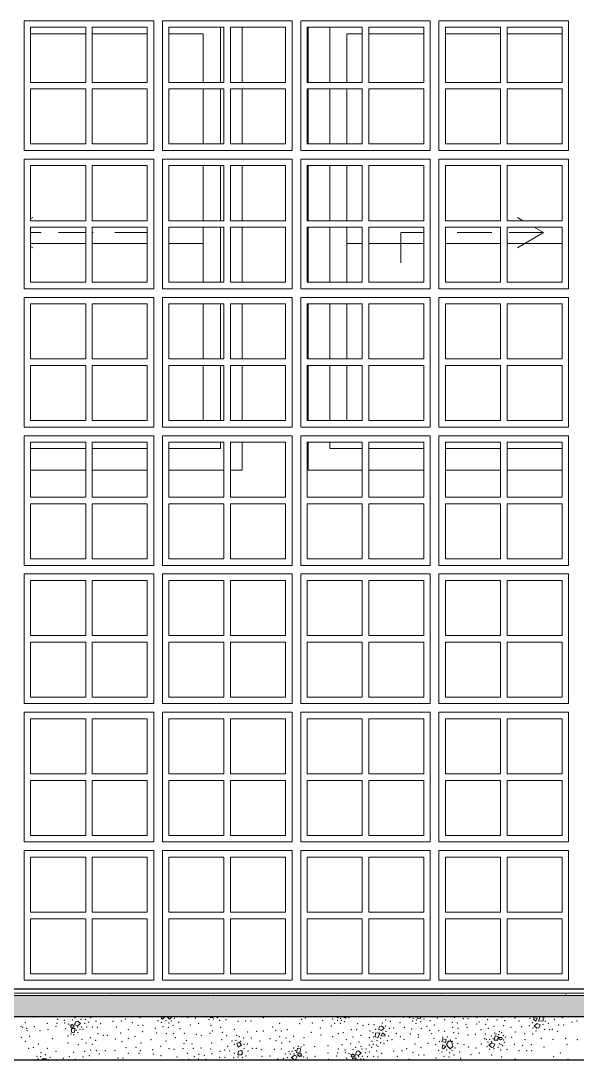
# Model space of a CAD drawing. Header units: metres. Extents: x -67.2 to -32.8, y -0.2 to 5.
# Drawn here: x -59.782 to -58.494, y -0.165 to 2.24 of the extents above; entities that cross this region are included whole.
import ezdxf

# ---------------------------------------------------------------- set-up
doc = ezdxf.new("R2010")
doc.units = ezdxf.units.M
doc.header["$MEASUREMENT"] = 0
for name, color, linetype, lineweight in [('Janelas Archicad_Caneta_No__241', 7, 'Continuous', 13), ('Janelas Archicad_Caneta_No__3', 7, 'Continuous', 25), ('Janelas Archicad_Caneta_No__43', 44, 'Continuous', 0), ('LAJES.EST_Caneta_No__241', 7, 'Continuous', 13), ('LAJES.EST_Caneta_No__3', 7, 'Continuous', 25)]:
    doc.layers.add(name, color=color, linetype=linetype, lineweight=lineweight)
for name, color, linetype, lineweight, true_color in [('Janelas Archicad_Caneta_No__9', 7, 'Continuous', 5, 0x020202), ('Janelas Archicad_Caneta_No__97', 7, 'Continuous', 5, 0x6b6b6b), ('LAJES.EST_Caneta_No__95', 7, 'Continuous', 0, 0xaeaeae), ('LAJES.EST_Caneta_No__97', 7, 'Continuous', 5, 0x6b6b6b)]:
    doc.layers.add(name, color=color, linetype=linetype, lineweight=lineweight, true_color=true_color)
doc.layers.add('LAJES.EST', color=7, linetype='Continuous')

# ---------------------------------------------------------------- blocks, each defined once
blk = doc.blocks.new('*X1')
at = {"layer": 'LAJES.EST_Caneta_No__241', "color": 7, "linetype": 'Continuous', "lineweight": 13}
for p, q in [((-59.4561, -0.0687), (-59.4554, -0.065)), ((-59.4536, -0.0697), (-59.4561, -0.0687)), ((-59.4485, -0.065), (-59.4536, -0.0697)), ((-59.4377, -0.0701), (-59.4427, -0.065)), ((-59.4324, -0.065), (-59.4377, -0.0701)), ((-59.3416, -0.0669), (-59.3441, -0.065)), ((-59.3376, -0.0659), (-59.3416, -0.0669)), ((-59.3371, -0.065), (-59.3376, -0.0659)), ((-59.0504, -0.065), (-59.0479, -0.0673)), ((-59.0461, -0.065), (-59.0479, -0.0673)), ((-59.0306, -0.0676), (-59.0365, -0.065)), ((-59.0297, -0.0666), (-59.0306, -0.0676)), ((-59.0303, -0.065), (-59.0297, -0.0666)), ((-58.8642, -0.0679), (-58.8641, -0.065)), ((-58.8642, -0.0679), (-58.8577, -0.0693)), ((-58.8567, -0.065), (-58.8577, -0.0693)), ((-58.7468, -0.065), (-58.7469, -0.065)), ((-58.7468, -0.065), (-58.7468, -0.065)), ((-58.5953, -0.0699), (-58.5947, -0.0673)), ((-58.5896, -0.0747), (-58.5953, -0.0699)), ((-58.5947, -0.0673), (-58.5867, -0.0677)), ((-58.5867, -0.0677), (-58.5896, -0.0747)), ((-58.5835, -0.0746), (-58.5796, -0.065)), ((-58.5727, -0.0654), (-58.5743, -0.065)), ((-58.5727, -0.0654), (-58.573, -0.0737)), ((-59.6667, -0.0883), (-59.6638, -0.0813)), ((-59.6587, -0.0887), (-59.6667, -0.0883)), ((-59.6645, -0.1002), (-59.6642, -0.0919)), ((-59.6642, -0.0919), (-59.6555, -0.0913)), ((-59.6638, -0.0813), (-59.658, -0.086)), ((-59.658, -0.086), (-59.6587, -0.0887)), ((-59.6555, -0.0913), (-59.658, -0.1016)), ((-59.6571, -0.0822), (-59.654, -0.0758)), ((-59.6504, -0.0854), (-59.6571, -0.0822)), ((-59.654, -0.0758), (-59.6499, -0.0748)), ((-59.6504, -0.0854), (-59.6436, -0.0798)), ((-59.6499, -0.0748), (-59.6436, -0.0798)), ((-58.954, -0.0931), (-58.9509, -0.0867)), ((-58.9473, -0.0963), (-58.954, -0.0931)), ((-58.9509, -0.0867), (-58.9468, -0.0857)), ((-58.9473, -0.0963), (-58.9405, -0.0907)), ((-58.9468, -0.0857), (-58.9405, -0.0907)), ((-58.5868, -0.0801), (-58.5936, -0.0857)), ((-58.5873, -0.0907), (-58.5936, -0.0857)), ((-58.5832, -0.0897), (-58.5873, -0.0907)), ((-58.5868, -0.0801), (-58.5801, -0.0833)), ((-58.573, -0.0737), (-58.5835, -0.0746)), ((-58.5801, -0.0833), (-58.5832, -0.0897)), ((-59.6645, -0.1002), (-59.658, -0.1016)), ((-58.9614, -0.1111), (-58.9611, -0.1028)), ((-58.9614, -0.1111), (-58.9549, -0.1125)), ((-58.9611, -0.1028), (-58.9506, -0.1018)), ((-58.9506, -0.1018), (-58.9549, -0.1125)), ((-58.9474, -0.1088), (-58.9445, -0.1017)), ((-58.9394, -0.1091), (-58.9474, -0.1088)), ((-58.9445, -0.1017), (-58.9387, -0.1065)), ((-58.9387, -0.1065), (-58.9394, -0.1091)), ((-58.8053, -0.1152), (-58.8076, -0.1215)), ((-58.8053, -0.1152), (-58.7971, -0.1167)), ((-58.7971, -0.1167), (-58.7992, -0.1244)), ((-58.6863, -0.119), (-58.6838, -0.1087)), ((-58.6776, -0.1185), (-58.6863, -0.119)), ((-58.6773, -0.1102), (-58.6838, -0.1087)), ((-58.6773, -0.1102), (-58.6776, -0.1185)), ((-58.6754, -0.1148), (-58.6747, -0.1122)), ((-58.6713, -0.1182), (-58.6754, -0.1148)), ((-58.6747, -0.1122), (-58.6684, -0.1125)), ((-58.6713, -0.1182), (-58.6686, -0.1171)), ((-58.6674, -0.1141), (-58.6686, -0.1171)), ((-58.6674, -0.1141), (-58.6684, -0.1125)), ((-59.2753, -0.1234), (-59.2814, -0.1262)), ((-59.2787, -0.1351), (-59.2814, -0.1262)), ((-59.2777, -0.1437), (-59.2797, -0.1522)), ((-59.2706, -0.1302), (-59.2787, -0.1351)), ((-59.2777, -0.1437), (-59.2704, -0.1422)), ((-59.2753, -0.1234), (-59.2706, -0.1302)), ((-59.2704, -0.1422), (-59.269, -0.1491)), ((-59.1436, -0.1473), (-59.141, -0.137)), ((-59.1345, -0.1384), (-59.141, -0.137)), ((-59.1345, -0.1384), (-59.1349, -0.1467)), ((-59.0042, -0.1444), (-59.0001, -0.1434)), ((-59.0001, -0.1434), (-58.9938, -0.1484)), ((-58.7992, -0.1244), (-58.8076, -0.1215)), ((-58.8063, -0.1373), (-58.8049, -0.1295)), ((-58.8038, -0.1383), (-58.8063, -0.1373)), ((-58.8049, -0.1295), (-58.7983, -0.1332)), ((-58.7983, -0.1332), (-58.8038, -0.1383)), ((-58.7916, -0.1209), (-58.7962, -0.1289)), ((-58.794, -0.1324), (-58.7962, -0.1289)), ((-58.7879, -0.1387), (-58.794, -0.1324)), ((-58.7856, -0.1206), (-58.7916, -0.1209)), ((-58.7821, -0.1331), (-58.7879, -0.1387)), ((-58.7826, -0.1289), (-58.7856, -0.1206)), ((-58.7826, -0.1289), (-58.7821, -0.1331)), ((-58.6913, -0.1249), (-58.6982, -0.1305)), ((-58.6918, -0.1355), (-58.6982, -0.1305)), ((-58.6877, -0.1345), (-58.6918, -0.1355)), ((-58.6913, -0.1249), (-58.6847, -0.1281)), ((-58.6847, -0.1281), (-58.6877, -0.1345)), ((-59.7324, -0.165), (-59.7325, -0.1616)), ((-59.723, -0.1621), (-59.7325, -0.1616)), ((-59.723, -0.1621), (-59.7226, -0.165)), ((-59.2717, -0.1524), (-59.2797, -0.1522)), ((-59.269, -0.1491), (-59.2717, -0.1524)), ((-59.1486, -0.1532), (-59.1554, -0.1588)), ((-59.1491, -0.1638), (-59.1554, -0.1588)), ((-59.145, -0.1628), (-59.1491, -0.1638)), ((-59.1486, -0.1532), (-59.1419, -0.1564)), ((-59.1419, -0.1564), (-59.145, -0.1628)), ((-59.1349, -0.1467), (-59.1436, -0.1473)), ((-59.141, -0.1526), (-59.1403, -0.15)), ((-59.1352, -0.1573), (-59.141, -0.1526)), ((-59.1403, -0.15), (-59.1324, -0.1503)), ((-59.1324, -0.1503), (-59.1352, -0.1573)), ((-59.0168, -0.1569), (-59.014, -0.1499)), ((-59.0089, -0.1572), (-59.0168, -0.1569)), ((-59.0145, -0.165), (-59.0144, -0.1605)), ((-59.0144, -0.1605), (-59.0057, -0.1599)), ((-59.014, -0.1499), (-59.0082, -0.1546)), ((-59.0082, -0.1546), (-59.0089, -0.1572)), ((-59.0073, -0.1508), (-59.0042, -0.1444)), ((-59.0006, -0.154), (-59.0073, -0.1508)), ((-59.0057, -0.1599), (-59.0069, -0.165)), ((-59.0006, -0.154), (-58.9938, -0.1484))]:
    blk.add_line(p, q, dxfattribs=at)
for p in [(-59.7518, -0.0652), (-59.6967, -0.0706), (-59.6628, -0.072), (-59.6563, -0.0667), (-59.642, -0.0704), (-59.6324, -0.0702), (-59.6198, -0.0666), (-59.5389, -0.0695), (-59.5055, -0.0669), (-59.4266, -0.0681), (-59.3959, -0.0657), (-59.3778, -0.0683), (-59.353, -0.0651), (-59.3465, -0.071), (-59.3362, -0.0696), (-59.3272, -0.0665), (-59.3066, -0.0715), (-59.2205, -0.0662), (-59.1314, -0.0708), (-59.1232, -0.0677), (-59.0597, -0.0695), (-59.0418, -0.0678), (-59.0226, -0.0665), (-58.896, -0.0657), (-58.8818, -0.0666), (-58.8739, -0.0683), (-58.8653, -0.072), (-58.8488, -0.0693), (-58.8179, -0.0672), (-58.8008, -0.0709), (-58.7778, -0.066), (-58.7572, -0.0689), (-58.7469, -0.0685), (-58.7263, -0.0659), (-58.7011, -0.0714), (-58.668, -0.066), (-58.6382, -0.0671), (-58.6035, -0.0678), (-58.5692, -0.065), (-58.5467, -0.0703), (-58.5287, -0.0668), (-59.7813, -0.0868), (-59.7772, -0.0887), (-59.7714, -0.0778), (-59.7684, -0.0914), (-59.7505, -0.0872), (-59.7204, -0.0799), (-59.719, -0.0946), (-59.7003, -0.0864), (-59.6982, -0.0795), (-59.6813, -0.0731), (-59.6804, -0.0786), (-59.6775, -0.0922), (-59.6717, -0.0813), (-59.6676, -0.0832), (-59.6528, -0.0955), (-59.6498, -0.0884), (-59.645, -0.0939), (-59.6411, -0.0878), (-59.6378, -0.0936), (-59.6339, -0.0793), (-59.6294, -0.0881), (-59.6246, -0.0774), (-59.6151, -0.0878), (-59.6077, -0.0752), (-59.6045, -0.0889), (-59.5966, -0.0801), (-59.5684, -0.0748), (-59.5598, -0.0878), (-59.549, -0.0741), (-59.5329, -0.0943), (-59.5235, -0.0779), (-59.5108, -0.0846), (-59.4987, -0.0845), (-59.4706, -0.0912), (-59.4645, -0.0733), (-59.4568, -0.0776), (-59.4525, -0.0875), (-59.4456, -0.0732), (-59.4404, -0.0893), (-59.4389, -0.0789), (-59.4336, -0.0739), (-59.4293, -0.0841), (-59.416, -0.0777), (-59.4134, -0.0921), (-59.3896, -0.0834), (-59.3702, -0.0795), (-59.3417, -0.0842), (-59.3212, -0.0731), (-59.319, -0.0892), (-59.2876, -0.0938), (-59.2789, -0.0747), (-59.2611, -0.0743), (-59.2492, -0.0743), (-59.1987, -0.0883), (-59.1922, -0.0958), (-59.1828, -0.0794), (-59.165, -0.0945), (-59.1363, -0.0805), (-59.1074, -0.0786), (-59.0888, -0.0908), (-59.0834, -0.0734), (-59.0633, -0.0862), (-59.055, -0.0798), (-59.0484, -0.0728), (-59.0421, -0.0793), (-59.0399, -0.0726), (-59.0324, -0.0755), (-59.0164, -0.0942), (-59.0046, -0.0942), (-59.0018, -0.0802), (-58.9896, -0.0842), (-58.9765, -0.0822), (-58.9644, -0.0829), (-58.9606, -0.0935), (-58.9449, -0.0792), (-58.9374, -0.0861), (-58.9371, -0.0722), (-58.929, -0.0912), (-58.9262, -0.0747), (-58.919, -0.0907), (-58.9041, -0.0782), (-58.8944, -0.0893), (-58.8772, -0.0926), (-58.8745, -0.074), (-58.8673, -0.0793), (-58.8565, -0.0761), (-58.855, -0.0917), (-58.8419, -0.0865), (-58.8358, -0.0962), (-58.8349, -0.0737), (-58.8247, -0.0833), (-58.7832, -0.0773), (-58.7822, -0.0893), (-58.7718, -0.0789), (-58.7699, -0.091), (-58.7513, -0.0819), (-58.7492, -0.0892), (-58.7269, -0.0815), (-58.7212, -0.0767), (-58.7168, -0.0947), (-58.7057, -0.0818), (-58.6996, -0.0915), (-58.6865, -0.0863), (-58.6798, -0.0722), (-58.6643, -0.0854), (-58.6616, -0.0737), (-58.647, -0.0888), (-58.6285, -0.0744), (-58.6225, -0.0874), (-58.6051, -0.0852), (-58.5977, -0.0784), (-58.5967, -0.0903), (-58.5735, -0.083), (-58.5697, -0.0935), (-58.5675, -0.0752), (-58.5605, -0.0794), (-58.5576, -0.0943), (-58.5518, -0.0938), (-58.5369, -0.0838), (-58.5251, -0.0839), (-58.506, -0.0767), (-58.4949, -0.0743), (-59.7806, -0.1121), (-59.7675, -0.0969), (-59.7609, -0.1095), (-59.7374, -0.0968), (-59.7078, -0.1154), (-59.6727, -0.1087), (-59.6655, -0.1043), (-59.6595, -0.1059), (-59.6491, -0.1016), (-59.6399, -0.1167), (-59.6208, -0.1131), (-59.6083, -0.1187), (-59.6029, -0.1038), (-59.5909, -0.1071), (-59.5818, -0.1074), (-59.5632, -0.1159), (-59.5506, -0.1018), (-59.5331, -0.1146), (-59.5174, -0.1099), (-59.4995, -0.099), (-59.4805, -0.1176), (-59.4674, -0.102), (-59.445, -0.1037), (-59.4276, -0.1037), (-59.4239, -0.113), (-59.403, -0.1029), (-59.3988, -0.119), (-59.3757, -0.1052), (-59.3636, -0.1071), (-59.3438, -0.1028), (-59.3381, -0.0972), (-59.3171, -0.1176), (-59.315, -0.1004), (-59.3052, -0.1081), (-59.2931, -0.1202), (-59.2837, -0.119), (-59.282, -0.1073), (-59.2758, -0.1105), (-59.2657, -0.1136), (-59.2563, -0.1001), (-59.248, -0.1133), (-59.2362, -0.0982), (-59.2201, -0.0971), (-59.2047, -0.1149), (-59.1908, -0.1199), (-59.1827, -0.1102), (-59.1788, -0.0972), (-59.1681, -0.1133), (-59.1503, -0.1096), (-59.1267, -0.1131), (-59.1091, -0.1002), (-59.0872, -0.1067), (-59.0599, -0.1103), (-59.0466, -0.1037), (-59.0354, -0.1013), (-59.0281, -0.1176), (-59.0128, -0.1112), (-58.9947, -0.1077), (-58.9751, -0.1131), (-58.9736, -0.0971), (-58.9666, -0.1013), (-58.9649, -0.1114), (-58.9574, -0.1196), (-58.9489, -0.1141), (-58.9364, -0.0981), (-58.9335, -0.1199), (-58.9305, -0.1086), (-58.9226, -0.1175), (-58.9129, -0.1037), (-58.9032, -0.1109), (-58.8947, -0.1166), (-58.8799, -0.1043), (-58.8617, -0.1111), (-58.8616, -0.1059), (-58.8309, -0.1036), (-58.8258, -0.1143), (-58.8146, -0.0965), (-58.8052, -0.1118), (-58.8008, -0.0984), (-58.7949, -0.1114), (-58.788, -0.1185), (-58.7802, -0.1013), (-58.7742, -0.1143), (-58.7689, -0.103), (-58.7464, -0.1066), (-58.73, -0.1049), (-58.7083, -0.1153), (-58.7066, -0.1044), (-58.704, -0.1168), (-58.6967, -0.1165), (-58.6927, -0.1087), (-58.689, -0.1148), (-58.685, -0.1019), (-58.6822, -0.1045), (-58.6762, -0.106), (-58.6741, -0.0987), (-58.669, -0.1016), (-58.6654, -0.1074), (-58.6643, -0.1181), (-58.6596, -0.1114), (-58.6455, -0.1123), (-58.6373, -0.0998), (-58.6153, -0.1033), (-58.6151, -0.1176), (-58.597, -0.1042), (-58.5892, -0.0973), (-58.5772, -0.1141), (-58.5504, -0.1165), (-58.5396, -0.0978), (-58.5206, -0.1142), (-58.494, -0.1175), (-59.771, -0.121), (-59.7636, -0.1373), (-59.7524, -0.1349), (-59.7411, -0.1276), (-59.7202, -0.1377), (-59.6724, -0.1255), (-59.6487, -0.1291), (-59.6341, -0.1441), (-59.6309, -0.1253), (-59.6203, -0.1414), (-59.6163, -0.1284), (-59.6068, -0.1428), (-59.5863, -0.1431), (-59.564, -0.1431), (-59.5475, -0.1221), (-59.5384, -0.1358), (-59.5152, -0.135), (-59.5053, -0.1427), (-59.5032, -0.1255), (-59.4766, -0.1403), (-59.4578, -0.1326), (-59.4458, -0.1209), (-59.4391, -0.1384), (-59.4269, -0.1402), (-59.4067, -0.138), (-59.4039, -0.1264), (-59.3857, -0.1278), (-59.3821, -0.1372), (-59.3647, -0.1371), (-59.3423, -0.1389), (-59.3399, -0.1255), (-59.3208, -0.1441), (-59.3102, -0.1417), (-59.3029, -0.1332), (-59.2985, -0.144), (-59.2872, -0.1285), (-59.2728, -0.121), (-59.2654, -0.1379), (-59.2653, -0.1281), (-59.2572, -0.1272), (-59.2559, -0.144), (-59.2459, -0.1373), (-59.2368, -0.1376), (-59.228, -0.1204), (-59.2248, -0.1409), (-59.1948, -0.1398), (-59.1787, -0.139), (-59.1783, -0.1255), (-59.1592, -0.1219), (-59.15, -0.137), (-59.1462, -0.1431), (-59.1395, -0.1327), (-59.1335, -0.1343), (-59.1263, -0.1299), (-59.102, -0.1338), (-59.0708, -0.1315), (-59.0469, -0.1392), (-59.0381, -0.1291), (-59.0315, -0.1417), (-59.0184, -0.1265), (-59.0129, -0.1405), (-59.0065, -0.1353), (-58.9988, -0.1229), (-58.9944, -0.1327), (-58.9922, -0.139), (-58.9825, -0.1387), (-58.975, -0.1296), (-58.97, -0.1352), (-58.9688, -0.1216), (-58.9658, -0.1279), (-58.9585, -0.1295), (-58.9579, -0.1438), (-58.9547, -0.133), (-58.9491, -0.1243), (-58.9415, -0.1265), (-58.9186, -0.1434), (-58.8992, -0.1427), (-58.8891, -0.1381), (-58.8693, -0.1276), (-58.8557, -0.1355), (-58.8397, -0.1262), (-58.8214, -0.1292), (-58.8146, -0.1419), (-58.8132, -0.1221), (-58.7958, -0.1417), (-58.7838, -0.1424), (-58.783, -0.121), (-58.7768, -0.1367), (-58.7704, -0.1264), (-58.7561, -0.1291), (-58.746, -0.1343), (-58.7279, -0.1369), (-58.7163, -0.1275), (-58.7032, -0.1337), (-58.7007, -0.1226), (-58.6967, -0.1396), (-58.6919, -0.1219), (-58.6864, -0.1382), (-58.6773, -0.1351), (-58.6742, -0.1271), (-58.6714, -0.1417), (-58.6701, -0.1291), (-58.6667, -0.1316), (-58.6625, -0.1239), (-58.6568, -0.1401), (-58.6392, -0.1285), (-58.629, -0.1433), (-58.6199, -0.1302), (-58.6113, -0.1429), (-58.6, -0.1288), (-58.5994, -0.1429), (-58.5706, -0.1348), (-58.5176, -0.1281), (-59.7496, -0.1649), (-59.7445, -0.1559), (-59.742, -0.1624), (-59.7355, -0.1569), (-59.7348, -0.1474), (-59.7247, -0.1524), (-59.7179, -0.1636), (-59.7145, -0.1581), (-59.6999, -0.1445), (-59.6836, -0.1607), (-59.6691, -0.1569), (-59.6593, -0.1466), (-59.6553, -0.1629), (-59.6374, -0.1576), (-59.6232, -0.1546), (-59.6003, -0.1503), (-59.5569, -0.1598), (-59.5449, -0.1597), (-59.5327, -0.1494), (-59.5083, -0.1494), (-59.4753, -0.1505), (-59.4574, -0.1544), (-59.42, -0.1574), (-59.4082, -0.1635), (-59.3963, -0.1487), (-59.3936, -0.1632), (-59.3804, -0.1567), (-59.3707, -0.162), (-59.3693, -0.1515), (-59.3571, -0.1534), (-59.3529, -0.1633), (-59.339, -0.1496), (-59.3216, -0.1587), (-59.3095, -0.1586), (-59.2892, -0.1588), (-59.2874, -0.1488), (-59.2794, -0.1578), (-59.2692, -0.1588), (-59.2605, -0.1553), (-59.2311, -0.1645), (-59.2232, -0.1558), (-59.2052, -0.1554), (-59.1875, -0.1622), (-59.1744, -0.1613), (-59.1696, -0.1505), (-59.1651, -0.1593), (-59.1613, -0.145), (-59.158, -0.1508), (-59.154, -0.1447), (-59.1492, -0.1502), (-59.1315, -0.1554), (-59.1274, -0.1573), (-59.1216, -0.1464), (-59.1186, -0.16), (-59.1007, -0.1558), (-59.0706, -0.1485), (-59.0692, -0.1632), (-59.0504, -0.155), (-59.0484, -0.1481), (-59.0306, -0.1472), (-59.0276, -0.1608), (-59.0219, -0.1499), (-59.0178, -0.1518), (-59.003, -0.1641), (-59, -0.157), (-58.9952, -0.1625), (-58.9912, -0.1564), (-58.988, -0.1622), (-58.9841, -0.1479), (-58.9796, -0.1567), (-58.9748, -0.1459), (-58.9653, -0.1564), (-58.9547, -0.1575), (-58.9468, -0.1487), (-58.91, -0.1564), (-58.8831, -0.1629), (-58.8737, -0.1465), (-58.861, -0.1532), (-58.8489, -0.1531), (-58.8208, -0.1598), (-58.807, -0.1462), (-58.8027, -0.156), (-58.7905, -0.1579), (-58.7891, -0.1475), (-58.7795, -0.1527), (-58.7662, -0.1463), (-58.7636, -0.1607), (-58.7398, -0.152), (-58.7204, -0.1481), (-58.6918, -0.1528), (-58.6692, -0.1578), (-58.6378, -0.1624), (-58.5489, -0.1569), (-58.5424, -0.1644), (-58.533, -0.148), (-58.5152, -0.1631)]:
    blk.add_point(p, dxfattribs=at)

msp = doc.modelspace()

# ---------------------------------------------------------------- hatches: boundary and pattern name
at = {"layer": 'LAJES.EST_Caneta_No__95', "linetype": 'Continuous', "lineweight": 0, "true_color": 0xaeaeae}
msp.add_hatch(color=253, dxfattribs=at).paths.add_polyline_path([(-67.1581, -0.065), (-56.1851, -0.065), (-56.1851, -0.015), (-67.1581, -0.015)])

# ---------------------------------------------------------------- linework, layer by layer
at = {"layer": 'Janelas Archicad_Caneta_No__241', "color": 7, "linetype": 'Continuous', "lineweight": 13}
for p, q in [((-59.2693, 2.225), (-59.2693, 2.0975)), ((-59.1169, 2.0975), (-59.1169, 2.225)), ((-59.2693, 2.0825), (-59.2693, 1.955)), ((-59.1169, 1.955), (-59.1169, 2.0825)), ((-59.2693, 1.905), (-59.2693, 1.7775)), ((-59.1169, 1.7775), (-59.1169, 1.905)), ((-59.2693, 1.7625), (-59.2693, 1.635)), ((-59.1169, 1.635), (-59.1169, 1.7625)), ((-59.2693, 1.585), (-59.2693, 1.4575)), ((-59.1169, 1.4575), (-59.1169, 1.585)), ((-59.2693, 1.4425), (-59.2693, 1.315)), ((-59.1169, 1.315), (-59.1169, 1.4425)), ((-59.2693, 1.265), (-59.2693, 1.2)), ((-59.1169, 1.2), (-59.1169, 1.265)), ((-59.6315, 1.2), (-59.759, 1.2)), ((-59.489, 1.2), (-59.6165, 1.2)), ((-59.3115, 1.2), (-59.439, 1.2)), ((-59.2693, 1.2), (-59.2965, 1.2)), ((-58.9915, 1.2), (-59.1169, 1.2)), ((-58.849, 1.2), (-58.9765, 1.2)), ((-58.6715, 1.2), (-58.799, 1.2)), ((-58.529, 1.2), (-58.6565, 1.2))]:
    msp.add_line(p, q, dxfattribs=at)
at = {"layer": 'Janelas Archicad_Caneta_No__3', "color": 7, "linetype": 'Continuous', "lineweight": 25}
msp.add_line((-66.514, 0), (-56.574, 0), dxfattribs=at)
at = {"layer": 'Janelas Archicad_Caneta_No__43', "color": 44, "linetype": 'Continuous', "lineweight": 0}
for p, q in [((-59.474, 2.24), (-59.774, 2.24)), ((-59.774, 2.24), (-59.774, 1.94)), ((-59.474, 1.94), (-59.474, 2.24)), ((-59.154, 2.24), (-59.454, 2.24)), ((-59.454, 2.24), (-59.454, 1.94)), ((-59.154, 1.94), (-59.154, 2.24)), ((-58.834, 2.24), (-59.134, 2.24)), ((-59.134, 2.24), (-59.134, 1.94)), ((-58.834, 1.94), (-58.834, 2.24)), ((-58.514, 2.24), (-58.814, 2.24)), ((-58.814, 2.24), (-58.814, 1.94)), ((-58.514, 1.94), (-58.514, 2.24)), ((-59.759, 2.0975), (-59.759, 2.225)), ((-59.759, 2.225), (-59.6315, 2.225)), ((-59.6315, 2.225), (-59.6315, 2.0975)), ((-59.6165, 2.0975), (-59.6165, 2.225)), ((-59.6165, 2.225), (-59.489, 2.225)), ((-59.489, 2.225), (-59.489, 2.0975)), ((-59.439, 2.0975), (-59.439, 2.225)), ((-59.439, 2.225), (-59.3115, 2.225)), ((-59.3115, 2.225), (-59.3115, 2.0975)), ((-59.2965, 2.0975), (-59.2965, 2.225)), ((-59.2965, 2.225), (-59.169, 2.225)), ((-59.169, 2.225), (-59.169, 2.0975)), ((-59.119, 2.0975), (-59.119, 2.225)), ((-59.119, 2.225), (-58.9915, 2.225)), ((-58.9915, 2.225), (-58.9915, 2.0975)), ((-58.9765, 2.0975), (-58.9765, 2.225)), ((-58.9765, 2.225), (-58.849, 2.225)), ((-58.849, 2.225), (-58.849, 2.0975)), ((-58.799, 2.0975), (-58.799, 2.225)), ((-58.799, 2.225), (-58.6715, 2.225)), ((-58.6715, 2.225), (-58.6715, 2.0975)), ((-58.6565, 2.0975), (-58.6565, 2.225)), ((-58.6565, 2.225), (-58.529, 2.225)), ((-58.529, 2.225), (-58.529, 2.0975)), ((-59.6315, 2.0975), (-59.759, 2.0975)), ((-59.489, 2.0975), (-59.6165, 2.0975)), ((-59.3115, 2.0975), (-59.439, 2.0975)), ((-59.169, 2.0975), (-59.2965, 2.0975)), ((-58.9915, 2.0975), (-59.119, 2.0975)), ((-58.849, 2.0975), (-58.9765, 2.0975)), ((-58.6715, 2.0975), (-58.799, 2.0975)), ((-58.529, 2.0975), (-58.6565, 2.0975)), ((-59.759, 1.955), (-59.759, 2.0825)), ((-59.759, 2.0825), (-59.6315, 2.0825)), ((-59.6315, 2.0825), (-59.6315, 1.955)), ((-59.6165, 1.955), (-59.6165, 2.0825)), ((-59.6165, 2.0825), (-59.489, 2.0825)), ((-59.489, 2.0825), (-59.489, 1.955)), ((-59.439, 1.955), (-59.439, 2.0825)), ((-59.439, 2.0825), (-59.3115, 2.0825)), ((-59.3115, 2.0825), (-59.3115, 1.955)), ((-59.2965, 1.955), (-59.2965, 2.0825)), ((-59.2965, 2.0825), (-59.169, 2.0825)), ((-59.169, 2.0825), (-59.169, 1.955)), ((-59.119, 1.955), (-59.119, 2.0825)), ((-59.119, 2.0825), (-58.9915, 2.0825)), ((-58.9915, 2.0825), (-58.9915, 1.955)), ((-58.9765, 1.955), (-58.9765, 2.0825)), ((-58.9765, 2.0825), (-58.849, 2.0825)), ((-58.849, 2.0825), (-58.849, 1.955)), ((-58.799, 1.955), (-58.799, 2.0825)), ((-58.799, 2.0825), (-58.6715, 2.0825)), ((-58.6715, 2.0825), (-58.6715, 1.955)), ((-58.6565, 1.955), (-58.6565, 2.0825)), ((-58.6565, 2.0825), (-58.529, 2.0825)), ((-58.529, 2.0825), (-58.529, 1.955)), ((-59.6315, 1.955), (-59.759, 1.955)), ((-59.489, 1.955), (-59.6165, 1.955)), ((-59.3115, 1.955), (-59.439, 1.955)), ((-59.169, 1.955), (-59.2965, 1.955)), ((-58.9915, 1.955), (-59.119, 1.955)), ((-58.849, 1.955), (-58.9765, 1.955)), ((-58.6715, 1.955), (-58.799, 1.955)), ((-58.529, 1.955), (-58.6565, 1.955)), ((-59.774, 1.94), (-59.474, 1.94)), ((-59.454, 1.94), (-59.154, 1.94)), ((-59.134, 1.94), (-58.834, 1.94)), ((-58.814, 1.94), (-58.514, 1.94)), ((-59.474, 1.92), (-59.774, 1.92)), ((-59.774, 1.92), (-59.774, 1.62)), ((-59.759, 1.7775), (-59.759, 1.905)), ((-59.759, 1.905), (-59.6315, 1.905)), ((-59.6315, 1.905), (-59.6315, 1.7775)), ((-59.6165, 1.7775), (-59.6165, 1.905)), ((-59.6165, 1.905), (-59.489, 1.905)), ((-59.489, 1.905), (-59.489, 1.7775)), ((-59.474, 1.62), (-59.474, 1.92)), ((-59.154, 1.92), (-59.454, 1.92)), ((-59.454, 1.92), (-59.454, 1.62)), ((-59.439, 1.7775), (-59.439, 1.905)), ((-59.439, 1.905), (-59.3115, 1.905)), ((-59.3115, 1.905), (-59.3115, 1.7775)), ((-59.2965, 1.7775), (-59.2965, 1.905)), ((-59.2965, 1.905), (-59.169, 1.905)), ((-59.169, 1.905), (-59.169, 1.7775)), ((-59.154, 1.62), (-59.154, 1.92)), ((-58.834, 1.92), (-59.134, 1.92)), ((-59.134, 1.92), (-59.134, 1.62)), ((-59.119, 1.7775), (-59.119, 1.905)), ((-59.119, 1.905), (-58.9915, 1.905)), ((-58.9915, 1.905), (-58.9915, 1.7775)), ((-58.9765, 1.7775), (-58.9765, 1.905)), ((-58.9765, 1.905), (-58.849, 1.905)), ((-58.849, 1.905), (-58.849, 1.7775)), ((-58.834, 1.62), (-58.834, 1.92)), ((-58.514, 1.92), (-58.814, 1.92)), ((-58.814, 1.92), (-58.814, 1.62)), ((-58.799, 1.7775), (-58.799, 1.905)), ((-58.799, 1.905), (-58.6715, 1.905)), ((-58.6715, 1.905), (-58.6715, 1.7775)), ((-58.6565, 1.7775), (-58.6565, 1.905)), ((-58.6565, 1.905), (-58.529, 1.905)), ((-58.529, 1.905), (-58.529, 1.7775)), ((-58.514, 1.62), (-58.514, 1.92)), ((-59.6315, 1.7775), (-59.759, 1.7775)), ((-59.759, 1.635), (-59.759, 1.7625)), ((-59.759, 1.7625), (-59.6315, 1.7625)), ((-59.6315, 1.7625), (-59.6315, 1.635)), ((-59.489, 1.7775), (-59.6165, 1.7775)), ((-59.6165, 1.635), (-59.6165, 1.7625)), ((-59.6165, 1.7625), (-59.489, 1.7625)), ((-59.489, 1.7625), (-59.489, 1.635)), ((-59.3115, 1.7775), (-59.439, 1.7775)), ((-59.439, 1.635), (-59.439, 1.7625)), ((-59.439, 1.7625), (-59.3115, 1.7625)), ((-59.3115, 1.7625), (-59.3115, 1.635)), ((-59.169, 1.7775), (-59.2965, 1.7775)), ((-59.2965, 1.635), (-59.2965, 1.7625)), ((-59.2965, 1.7625), (-59.169, 1.7625)), ((-59.169, 1.7625), (-59.169, 1.635)), ((-58.9915, 1.7775), (-59.119, 1.7775)), ((-59.119, 1.635), (-59.119, 1.7625)), ((-59.119, 1.7625), (-58.9915, 1.7625)), ((-58.9915, 1.7625), (-58.9915, 1.635)), ((-58.849, 1.7775), (-58.9765, 1.7775)), ((-58.9765, 1.635), (-58.9765, 1.7625)), ((-58.9765, 1.7625), (-58.849, 1.7625)), ((-58.849, 1.7625), (-58.849, 1.635)), ((-58.6715, 1.7775), (-58.799, 1.7775)), ((-58.799, 1.635), (-58.799, 1.7625)), ((-58.799, 1.7625), (-58.6715, 1.7625)), ((-58.6715, 1.7625), (-58.6715, 1.635)), ((-58.529, 1.7775), (-58.6565, 1.7775)), ((-58.6565, 1.635), (-58.6565, 1.7625)), ((-58.6565, 1.7625), (-58.529, 1.7625)), ((-58.529, 1.7625), (-58.529, 1.635)), ((-59.774, 1.62), (-59.474, 1.62)), ((-59.6315, 1.635), (-59.759, 1.635)), ((-59.489, 1.635), (-59.6165, 1.635)), ((-59.454, 1.62), (-59.154, 1.62)), ((-59.3115, 1.635), (-59.439, 1.635)), ((-59.169, 1.635), (-59.2965, 1.635)), ((-59.134, 1.62), (-58.834, 1.62)), ((-58.9915, 1.635), (-59.119, 1.635)), ((-58.849, 1.635), (-58.9765, 1.635)), ((-58.814, 1.62), (-58.514, 1.62)), ((-58.6715, 1.635), (-58.799, 1.635)), ((-58.529, 1.635), (-58.6565, 1.635)), ((-59.474, 1.6), (-59.774, 1.6)), ((-59.774, 1.6), (-59.774, 1.3)), ((-59.474, 1.3), (-59.474, 1.6)), ((-59.154, 1.6), (-59.454, 1.6)), ((-59.454, 1.6), (-59.454, 1.3)), ((-59.154, 1.3), (-59.154, 1.6)), ((-58.834, 1.6), (-59.134, 1.6)), ((-59.134, 1.6), (-59.134, 1.3)), ((-58.834, 1.3), (-58.834, 1.6)), ((-58.514, 1.6), (-58.814, 1.6)), ((-58.814, 1.6), (-58.814, 1.3)), ((-58.514, 1.3), (-58.514, 1.6)), ((-59.759, 1.4575), (-59.759, 1.585)), ((-59.759, 1.585), (-59.6315, 1.585)), ((-59.6315, 1.585), (-59.6315, 1.4575)), ((-59.6165, 1.4575), (-59.6165, 1.585)), ((-59.6165, 1.585), (-59.489, 1.585)), ((-59.489, 1.585), (-59.489, 1.4575)), ((-59.439, 1.4575), (-59.439, 1.585)), ((-59.439, 1.585), (-59.3115, 1.585)), ((-59.3115, 1.585), (-59.3115, 1.4575)), ((-59.2965, 1.4575), (-59.2965, 1.585)), ((-59.2965, 1.585), (-59.169, 1.585)), ((-59.169, 1.585), (-59.169, 1.4575)), ((-59.119, 1.4575), (-59.119, 1.585)), ((-59.119, 1.585), (-58.9915, 1.585)), ((-58.9915, 1.585), (-58.9915, 1.4575)), ((-58.9765, 1.4575), (-58.9765, 1.585)), ((-58.9765, 1.585), (-58.849, 1.585)), ((-58.849, 1.585), (-58.849, 1.4575)), ((-58.799, 1.4575), (-58.799, 1.585)), ((-58.799, 1.585), (-58.6715, 1.585)), ((-58.6715, 1.585), (-58.6715, 1.4575)), ((-58.6565, 1.4575), (-58.6565, 1.585)), ((-58.6565, 1.585), (-58.529, 1.585)), ((-58.529, 1.585), (-58.529, 1.4575)), ((-59.6315, 1.4575), (-59.759, 1.4575)), ((-59.489, 1.4575), (-59.6165, 1.4575)), ((-59.3115, 1.4575), (-59.439, 1.4575)), ((-59.169, 1.4575), (-59.2965, 1.4575)), ((-58.9915, 1.4575), (-59.119, 1.4575)), ((-58.849, 1.4575), (-58.9765, 1.4575)), ((-58.6715, 1.4575), (-58.799, 1.4575)), ((-58.529, 1.4575), (-58.6565, 1.4575)), ((-59.759, 1.315), (-59.759, 1.4425)), ((-59.759, 1.4425), (-59.6315, 1.4425)), ((-59.6315, 1.4425), (-59.6315, 1.315)), ((-59.6165, 1.315), (-59.6165, 1.4425)), ((-59.6165, 1.4425), (-59.489, 1.4425)), ((-59.489, 1.4425), (-59.489, 1.315)), ((-59.439, 1.315), (-59.439, 1.4425)), ((-59.439, 1.4425), (-59.3115, 1.4425)), ((-59.3115, 1.4425), (-59.3115, 1.315)), ((-59.2965, 1.315), (-59.2965, 1.4425)), ((-59.2965, 1.4425), (-59.169, 1.4425)), ((-59.169, 1.4425), (-59.169, 1.315)), ((-59.119, 1.315), (-59.119, 1.4425)), ((-59.119, 1.4425), (-58.9915, 1.4425)), ((-58.9915, 1.4425), (-58.9915, 1.315)), ((-58.9765, 1.315), (-58.9765, 1.4425)), ((-58.9765, 1.4425), (-58.849, 1.4425)), ((-58.849, 1.4425), (-58.849, 1.315)), ((-58.799, 1.315), (-58.799, 1.4425)), ((-58.799, 1.4425), (-58.6715, 1.4425)), ((-58.6715, 1.4425), (-58.6715, 1.315)), ((-58.6565, 1.315), (-58.6565, 1.4425)), ((-58.6565, 1.4425), (-58.529, 1.4425)), ((-58.529, 1.4425), (-58.529, 1.315)), ((-59.774, 1.3), (-59.474, 1.3)), ((-59.6315, 1.315), (-59.759, 1.315)), ((-59.489, 1.315), (-59.6165, 1.315)), ((-59.454, 1.3), (-59.154, 1.3)), ((-59.3115, 1.315), (-59.439, 1.315)), ((-59.169, 1.315), (-59.2965, 1.315)), ((-59.134, 1.3), (-58.834, 1.3)), ((-58.9915, 1.315), (-59.119, 1.315)), ((-58.849, 1.315), (-58.9765, 1.315)), ((-58.814, 1.3), (-58.514, 1.3)), ((-58.6715, 1.315), (-58.799, 1.315)), ((-58.529, 1.315), (-58.6565, 1.315)), ((-59.474, 1.28), (-59.774, 1.28)), ((-59.774, 1.28), (-59.774, 0.98)), ((-59.474, 0.98), (-59.474, 1.28)), ((-59.154, 1.28), (-59.454, 1.28)), ((-59.454, 1.28), (-59.454, 0.98)), ((-59.154, 0.98), (-59.154, 1.28)), ((-58.834, 1.28), (-59.134, 1.28)), ((-59.134, 1.28), (-59.134, 0.98)), ((-58.834, 0.98), (-58.834, 1.28)), ((-58.514, 1.28), (-58.814, 1.28)), ((-58.814, 1.28), (-58.814, 0.98)), ((-58.514, 0.98), (-58.514, 1.28)), ((-59.759, 1.1375), (-59.759, 1.265)), ((-59.759, 1.265), (-59.6315, 1.265)), ((-59.6315, 1.265), (-59.6315, 1.1375)), ((-59.6165, 1.1375), (-59.6165, 1.265)), ((-59.6165, 1.265), (-59.489, 1.265)), ((-59.489, 1.265), (-59.489, 1.1375)), ((-59.439, 1.1375), (-59.439, 1.265)), ((-59.439, 1.265), (-59.3115, 1.265)), ((-59.3115, 1.265), (-59.3115, 1.1375)), ((-59.2965, 1.1375), (-59.2965, 1.265)), ((-59.2965, 1.265), (-59.169, 1.265)), ((-59.169, 1.265), (-59.169, 1.1375)), ((-59.119, 1.1375), (-59.119, 1.265)), ((-59.119, 1.265), (-58.9915, 1.265)), ((-58.9915, 1.265), (-58.9915, 1.1375)), ((-58.9765, 1.1375), (-58.9765, 1.265)), ((-58.9765, 1.265), (-58.849, 1.265)), ((-58.849, 1.265), (-58.849, 1.1375)), ((-58.799, 1.1375), (-58.799, 1.265)), ((-58.799, 1.265), (-58.6715, 1.265)), ((-58.6715, 1.265), (-58.6715, 1.1375)), ((-58.6565, 1.1375), (-58.6565, 1.265)), ((-58.6565, 1.265), (-58.529, 1.265)), ((-58.529, 1.265), (-58.529, 1.1375)), ((-59.6315, 1.1375), (-59.759, 1.1375)), ((-59.489, 1.1375), (-59.6165, 1.1375)), ((-59.3115, 1.1375), (-59.439, 1.1375)), ((-59.169, 1.1375), (-59.2965, 1.1375)), ((-58.9915, 1.1375), (-59.119, 1.1375)), ((-58.849, 1.1375), (-58.9765, 1.1375)), ((-58.6715, 1.1375), (-58.799, 1.1375)), ((-58.529, 1.1375), (-58.6565, 1.1375)), ((-59.759, 0.995), (-59.759, 1.1225)), ((-59.759, 1.1225), (-59.6315, 1.1225)), ((-59.6315, 1.1225), (-59.6315, 0.995)), ((-59.6165, 0.995), (-59.6165, 1.1225)), ((-59.6165, 1.1225), (-59.489, 1.1225)), ((-59.489, 1.1225), (-59.489, 0.995)), ((-59.439, 0.995), (-59.439, 1.1225)), ((-59.439, 1.1225), (-59.3115, 1.1225)), ((-59.3115, 1.1225), (-59.3115, 0.995)), ((-59.2965, 0.995), (-59.2965, 1.1225)), ((-59.2965, 1.1225), (-59.169, 1.1225)), ((-59.169, 1.1225), (-59.169, 0.995)), ((-59.119, 0.995), (-59.119, 1.1225)), ((-59.119, 1.1225), (-58.9915, 1.1225)), ((-58.9915, 1.1225), (-58.9915, 0.995)), ((-58.9765, 0.995), (-58.9765, 1.1225)), ((-58.9765, 1.1225), (-58.849, 1.1225)), ((-58.849, 1.1225), (-58.849, 0.995)), ((-58.799, 0.995), (-58.799, 1.1225)), ((-58.799, 1.1225), (-58.6715, 1.1225)), ((-58.6715, 1.1225), (-58.6715, 0.995)), ((-58.6565, 0.995), (-58.6565, 1.1225)), ((-58.6565, 1.1225), (-58.529, 1.1225)), ((-58.529, 1.1225), (-58.529, 0.995)), ((-59.6315, 0.995), (-59.759, 0.995)), ((-59.489, 0.995), (-59.6165, 0.995)), ((-59.3115, 0.995), (-59.439, 0.995)), ((-59.169, 0.995), (-59.2965, 0.995)), ((-58.9915, 0.995), (-59.119, 0.995)), ((-58.849, 0.995), (-58.9765, 0.995)), ((-58.6715, 0.995), (-58.799, 0.995)), ((-58.529, 0.995), (-58.6565, 0.995)), ((-59.774, 0.98), (-59.474, 0.98)), ((-59.454, 0.98), (-59.154, 0.98)), ((-59.134, 0.98), (-58.834, 0.98)), ((-58.814, 0.98), (-58.514, 0.98)), ((-59.474, 0.96), (-59.774, 0.96)), ((-59.774, 0.96), (-59.774, 0.66)), ((-59.759, 0.8175), (-59.759, 0.945)), ((-59.759, 0.945), (-59.6315, 0.945)), ((-59.6315, 0.945), (-59.6315, 0.8175)), ((-59.6165, 0.8175), (-59.6165, 0.945)), ((-59.6165, 0.945), (-59.489, 0.945)), ((-59.489, 0.945), (-59.489, 0.8175)), ((-59.474, 0.66), (-59.474, 0.96)), ((-59.154, 0.96), (-59.454, 0.96)), ((-59.454, 0.96), (-59.454, 0.66)), ((-59.439, 0.8175), (-59.439, 0.945)), ((-59.439, 0.945), (-59.3115, 0.945)), ((-59.3115, 0.945), (-59.3115, 0.8175)), ((-59.2965, 0.8175), (-59.2965, 0.945)), ((-59.2965, 0.945), (-59.169, 0.945)), ((-59.169, 0.945), (-59.169, 0.8175)), ((-59.154, 0.66), (-59.154, 0.96)), ((-58.834, 0.96), (-59.134, 0.96)), ((-59.134, 0.96), (-59.134, 0.66)), ((-59.119, 0.8175), (-59.119, 0.945)), ((-59.119, 0.945), (-58.9915, 0.945)), ((-58.9915, 0.945), (-58.9915, 0.8175)), ((-58.9765, 0.8175), (-58.9765, 0.945)), ((-58.9765, 0.945), (-58.849, 0.945)), ((-58.849, 0.945), (-58.849, 0.8175)), ((-58.834, 0.66), (-58.834, 0.96)), ((-58.514, 0.96), (-58.814, 0.96)), ((-58.814, 0.96), (-58.814, 0.66)), ((-58.799, 0.8175), (-58.799, 0.945)), ((-58.799, 0.945), (-58.6715, 0.945)), ((-58.6715, 0.945), (-58.6715, 0.8175)), ((-58.6565, 0.8175), (-58.6565, 0.945)), ((-58.6565, 0.945), (-58.529, 0.945)), ((-58.529, 0.945), (-58.529, 0.8175)), ((-58.514, 0.66), (-58.514, 0.96)), ((-59.6315, 0.8175), (-59.759, 0.8175)), ((-59.759, 0.675), (-59.759, 0.8025)), ((-59.759, 0.8025), (-59.6315, 0.8025)), ((-59.6315, 0.8025), (-59.6315, 0.675)), ((-59.489, 0.8175), (-59.6165, 0.8175)), ((-59.6165, 0.675), (-59.6165, 0.8025)), ((-59.6165, 0.8025), (-59.489, 0.8025)), ((-59.489, 0.8025), (-59.489, 0.675)), ((-59.3115, 0.8175), (-59.439, 0.8175)), ((-59.439, 0.675), (-59.439, 0.8025)), ((-59.439, 0.8025), (-59.3115, 0.8025)), ((-59.3115, 0.8025), (-59.3115, 0.675)), ((-59.169, 0.8175), (-59.2965, 0.8175)), ((-59.2965, 0.675), (-59.2965, 0.8025)), ((-59.2965, 0.8025), (-59.169, 0.8025)), ((-59.169, 0.8025), (-59.169, 0.675)), ((-58.9915, 0.8175), (-59.119, 0.8175)), ((-59.119, 0.675), (-59.119, 0.8025)), ((-59.119, 0.8025), (-58.9915, 0.8025)), ((-58.9915, 0.8025), (-58.9915, 0.675)), ((-58.849, 0.8175), (-58.9765, 0.8175)), ((-58.9765, 0.675), (-58.9765, 0.8025)), ((-58.9765, 0.8025), (-58.849, 0.8025)), ((-58.849, 0.8025), (-58.849, 0.675)), ((-58.6715, 0.8175), (-58.799, 0.8175)), ((-58.799, 0.675), (-58.799, 0.8025)), ((-58.799, 0.8025), (-58.6715, 0.8025)), ((-58.6715, 0.8025), (-58.6715, 0.675)), ((-58.529, 0.8175), (-58.6565, 0.8175)), ((-58.6565, 0.675), (-58.6565, 0.8025)), ((-58.6565, 0.8025), (-58.529, 0.8025)), ((-58.529, 0.8025), (-58.529, 0.675)), ((-59.6315, 0.675), (-59.759, 0.675)), ((-59.489, 0.675), (-59.6165, 0.675)), ((-59.3115, 0.675), (-59.439, 0.675)), ((-59.169, 0.675), (-59.2965, 0.675)), ((-58.9915, 0.675), (-59.119, 0.675)), ((-58.849, 0.675), (-58.9765, 0.675)), ((-58.6715, 0.675), (-58.799, 0.675)), ((-58.529, 0.675), (-58.6565, 0.675)), ((-59.774, 0.66), (-59.474, 0.66)), ((-59.454, 0.66), (-59.154, 0.66)), ((-59.134, 0.66), (-58.834, 0.66)), ((-58.814, 0.66), (-58.514, 0.66)), ((-59.474, 0.64), (-59.774, 0.64)), ((-59.774, 0.64), (-59.774, 0.34)), ((-59.474, 0.34), (-59.474, 0.64)), ((-59.154, 0.64), (-59.454, 0.64)), ((-59.454, 0.64), (-59.454, 0.34)), ((-59.154, 0.34), (-59.154, 0.64)), ((-58.834, 0.64), (-59.134, 0.64)), ((-59.134, 0.64), (-59.134, 0.34)), ((-58.834, 0.34), (-58.834, 0.64)), ((-58.514, 0.64), (-58.814, 0.64)), ((-58.814, 0.64), (-58.814, 0.34)), ((-58.514, 0.34), (-58.514, 0.64)), ((-59.759, 0.4975), (-59.759, 0.625)), ((-59.759, 0.625), (-59.6315, 0.625)), ((-59.6315, 0.625), (-59.6315, 0.4975)), ((-59.6165, 0.4975), (-59.6165, 0.625)), ((-59.6165, 0.625), (-59.489, 0.625)), ((-59.489, 0.625), (-59.489, 0.4975)), ((-59.439, 0.4975), (-59.439, 0.625)), ((-59.439, 0.625), (-59.3115, 0.625)), ((-59.3115, 0.625), (-59.3115, 0.4975)), ((-59.2965, 0.4975), (-59.2965, 0.625)), ((-59.2965, 0.625), (-59.169, 0.625)), ((-59.169, 0.625), (-59.169, 0.4975)), ((-59.119, 0.4975), (-59.119, 0.625)), ((-59.119, 0.625), (-58.9915, 0.625)), ((-58.9915, 0.625), (-58.9915, 0.4975)), ((-58.9765, 0.4975), (-58.9765, 0.625)), ((-58.9765, 0.625), (-58.849, 0.625)), ((-58.849, 0.625), (-58.849, 0.4975)), ((-58.799, 0.4975), (-58.799, 0.625)), ((-58.799, 0.625), (-58.6715, 0.625)), ((-58.6715, 0.625), (-58.6715, 0.4975)), ((-58.6565, 0.4975), (-58.6565, 0.625)), ((-58.6565, 0.625), (-58.529, 0.625)), ((-58.529, 0.625), (-58.529, 0.4975)), ((-59.6315, 0.4975), (-59.759, 0.4975)), ((-59.759, 0.355), (-59.759, 0.4825)), ((-59.759, 0.4825), (-59.6315, 0.4825)), ((-59.6315, 0.4825), (-59.6315, 0.355)), ((-59.489, 0.4975), (-59.6165, 0.4975)), ((-59.6165, 0.355), (-59.6165, 0.4825)), ((-59.6165, 0.4825), (-59.489, 0.4825)), ((-59.489, 0.4825), (-59.489, 0.355)), ((-59.3115, 0.4975), (-59.439, 0.4975)), ((-59.439, 0.355), (-59.439, 0.4825)), ((-59.439, 0.4825), (-59.3115, 0.4825)), ((-59.3115, 0.4825), (-59.3115, 0.355)), ((-59.169, 0.4975), (-59.2965, 0.4975)), ((-59.2965, 0.355), (-59.2965, 0.4825)), ((-59.2965, 0.4825), (-59.169, 0.4825)), ((-59.169, 0.4825), (-59.169, 0.355)), ((-58.9915, 0.4975), (-59.119, 0.4975)), ((-59.119, 0.355), (-59.119, 0.4825)), ((-59.119, 0.4825), (-58.9915, 0.4825)), ((-58.9915, 0.4825), (-58.9915, 0.355)), ((-58.849, 0.4975), (-58.9765, 0.4975)), ((-58.9765, 0.355), (-58.9765, 0.4825)), ((-58.9765, 0.4825), (-58.849, 0.4825)), ((-58.849, 0.4825), (-58.849, 0.355)), ((-58.6715, 0.4975), (-58.799, 0.4975)), ((-58.799, 0.355), (-58.799, 0.4825)), ((-58.799, 0.4825), (-58.6715, 0.4825)), ((-58.6715, 0.4825), (-58.6715, 0.355)), ((-58.529, 0.4975), (-58.6565, 0.4975)), ((-58.6565, 0.355), (-58.6565, 0.4825)), ((-58.6565, 0.4825), (-58.529, 0.4825)), ((-58.529, 0.4825), (-58.529, 0.355)), ((-59.774, 0.34), (-59.474, 0.34)), ((-59.6315, 0.355), (-59.759, 0.355)), ((-59.489, 0.355), (-59.6165, 0.355)), ((-59.454, 0.34), (-59.154, 0.34)), ((-59.3115, 0.355), (-59.439, 0.355)), ((-59.169, 0.355), (-59.2965, 0.355)), ((-59.134, 0.34), (-58.834, 0.34)), ((-58.9915, 0.355), (-59.119, 0.355)), ((-58.849, 0.355), (-58.9765, 0.355)), ((-58.814, 0.34), (-58.514, 0.34)), ((-58.6715, 0.355), (-58.799, 0.355)), ((-58.529, 0.355), (-58.6565, 0.355)), ((-59.474, 0.32), (-59.774, 0.32)), ((-59.774, 0.32), (-59.774, 0.02)), ((-59.474, 0.02), (-59.474, 0.32)), ((-59.154, 0.32), (-59.454, 0.32)), ((-59.454, 0.32), (-59.454, 0.02)), ((-59.154, 0.02), (-59.154, 0.32)), ((-58.834, 0.32), (-59.134, 0.32)), ((-59.134, 0.32), (-59.134, 0.02)), ((-58.834, 0.02), (-58.834, 0.32)), ((-58.514, 0.32), (-58.814, 0.32)), ((-58.814, 0.32), (-58.814, 0.02)), ((-58.514, 0.02), (-58.514, 0.32)), ((-59.759, 0.1775), (-59.759, 0.305)), ((-59.759, 0.305), (-59.6315, 0.305)), ((-59.6315, 0.305), (-59.6315, 0.1775)), ((-59.6165, 0.1775), (-59.6165, 0.305)), ((-59.6165, 0.305), (-59.489, 0.305)), ((-59.489, 0.305), (-59.489, 0.1775)), ((-59.439, 0.1775), (-59.439, 0.305)), ((-59.439, 0.305), (-59.3115, 0.305)), ((-59.3115, 0.305), (-59.3115, 0.1775)), ((-59.2965, 0.1775), (-59.2965, 0.305)), ((-59.2965, 0.305), (-59.169, 0.305)), ((-59.169, 0.305), (-59.169, 0.1775)), ((-59.119, 0.1775), (-59.119, 0.305)), ((-59.119, 0.305), (-58.9915, 0.305)), ((-58.9915, 0.305), (-58.9915, 0.1775)), ((-58.9765, 0.1775), (-58.9765, 0.305)), ((-58.9765, 0.305), (-58.849, 0.305)), ((-58.849, 0.305), (-58.849, 0.1775)), ((-58.799, 0.1775), (-58.799, 0.305)), ((-58.799, 0.305), (-58.6715, 0.305)), ((-58.6715, 0.305), (-58.6715, 0.1775)), ((-58.6565, 0.1775), (-58.6565, 0.305)), ((-58.6565, 0.305), (-58.529, 0.305)), ((-58.529, 0.305), (-58.529, 0.1775)), ((-59.6315, 0.1775), (-59.759, 0.1775)), ((-59.489, 0.1775), (-59.6165, 0.1775)), ((-59.3115, 0.1775), (-59.439, 0.1775)), ((-59.169, 0.1775), (-59.2965, 0.1775)), ((-58.9915, 0.1775), (-59.119, 0.1775)), ((-58.849, 0.1775), (-58.9765, 0.1775)), ((-58.6715, 0.1775), (-58.799, 0.1775)), ((-58.529, 0.1775), (-58.6565, 0.1775)), ((-59.759, 0.035), (-59.759, 0.1625)), ((-59.759, 0.1625), (-59.6315, 0.1625)), ((-59.6315, 0.1625), (-59.6315, 0.035)), ((-59.6165, 0.035), (-59.6165, 0.1625)), ((-59.6165, 0.1625), (-59.489, 0.1625)), ((-59.489, 0.1625), (-59.489, 0.035)), ((-59.439, 0.035), (-59.439, 0.1625)), ((-59.439, 0.1625), (-59.3115, 0.1625)), ((-59.3115, 0.1625), (-59.3115, 0.035)), ((-59.2965, 0.035), (-59.2965, 0.1625)), ((-59.2965, 0.1625), (-59.169, 0.1625)), ((-59.169, 0.1625), (-59.169, 0.035)), ((-59.119, 0.035), (-59.119, 0.1625)), ((-59.119, 0.1625), (-58.9915, 0.1625)), ((-58.9915, 0.1625), (-58.9915, 0.035)), ((-58.9765, 0.035), (-58.9765, 0.1625)), ((-58.9765, 0.1625), (-58.849, 0.1625)), ((-58.849, 0.1625), (-58.849, 0.035)), ((-58.799, 0.035), (-58.799, 0.1625)), ((-58.799, 0.1625), (-58.6715, 0.1625)), ((-58.6715, 0.1625), (-58.6715, 0.035)), ((-58.6565, 0.035), (-58.6565, 0.1625)), ((-58.6565, 0.1625), (-58.529, 0.1625)), ((-58.529, 0.1625), (-58.529, 0.035)), ((-59.6315, 0.035), (-59.759, 0.035)), ((-59.489, 0.035), (-59.6165, 0.035)), ((-59.3115, 0.035), (-59.439, 0.035)), ((-59.169, 0.035), (-59.2965, 0.035)), ((-58.9915, 0.035), (-59.119, 0.035)), ((-58.849, 0.035), (-58.9765, 0.035)), ((-58.6715, 0.035), (-58.799, 0.035)), ((-58.529, 0.035), (-58.6565, 0.035)), ((-59.774, 0.02), (-59.474, 0.02)), ((-59.454, 0.02), (-59.154, 0.02)), ((-59.134, 0.02), (-58.834, 0.02)), ((-58.814, 0.02), (-58.514, 0.02))]:
    msp.add_line(p, q, dxfattribs=at)
at = {"layer": 'Janelas Archicad_Caneta_No__9', "color": 18, "linetype": 'Continuous', "lineweight": 5, "true_color": 0x020202}
for p, q in [((-59.3193, 2.21), (-59.3193, 2.225)), ((-59.0669, 2.225), (-59.0669, 2.21)), ((-59.759, 2.21), (-59.6315, 2.21)), ((-59.6165, 2.21), (-59.489, 2.21)), ((-59.439, 2.21), (-59.3593, 2.21)), ((-59.3593, 2.21), (-59.3593, 2.0975)), ((-59.3193, 2.0975), (-59.3193, 2.21)), ((-59.0669, 2.21), (-59.0669, 2.0975)), ((-59.0269, 2.0975), (-59.0269, 2.21)), ((-59.0269, 2.21), (-58.9915, 2.21)), ((-58.9765, 2.21), (-58.849, 2.21)), ((-58.799, 2.21), (-58.6715, 2.21)), ((-58.6565, 2.21), (-58.529, 2.21)), ((-59.3593, 2.0825), (-59.3593, 1.955)), ((-59.3193, 1.955), (-59.3193, 2.0825)), ((-59.0669, 2.0825), (-59.0669, 1.955)), ((-59.0269, 1.955), (-59.0269, 2.0825)), ((-59.3593, 1.905), (-59.3593, 1.7775)), ((-59.3193, 1.7775), (-59.3193, 1.905)), ((-59.0669, 1.905), (-59.0669, 1.7775)), ((-59.0269, 1.7775), (-59.0269, 1.905)), ((-59.3593, 1.7625), (-59.3593, 1.635)), ((-59.3193, 1.635), (-59.3193, 1.7625)), ((-59.0669, 1.7625), (-59.0669, 1.635)), ((-59.0269, 1.635), (-59.0269, 1.7625)), ((-59.759, 1.725), (-59.6315, 1.725)), ((-59.6165, 1.725), (-59.489, 1.725)), ((-59.439, 1.725), (-59.3593, 1.725)), ((-59.0269, 1.725), (-58.9915, 1.725)), ((-58.9765, 1.725), (-58.849, 1.725)), ((-58.799, 1.725), (-58.6715, 1.725)), ((-58.6565, 1.725), (-58.529, 1.725)), ((-59.3593, 1.585), (-59.3593, 1.4575)), ((-59.3193, 1.4575), (-59.3193, 1.585)), ((-59.0669, 1.585), (-59.0669, 1.4575)), ((-59.0269, 1.4575), (-59.0269, 1.585)), ((-59.3593, 1.4425), (-59.3593, 1.315)), ((-59.3193, 1.315), (-59.3193, 1.4425)), ((-59.0669, 1.4425), (-59.0669, 1.315)), ((-59.0269, 1.315), (-59.0269, 1.4425)), ((-59.3193, 1.25), (-59.3193, 1.265)), ((-59.0669, 1.265), (-59.0669, 1.25)), ((-59.759, 1.25), (-59.6315, 1.25)), ((-59.6165, 1.25), (-59.489, 1.25)), ((-59.439, 1.25), (-59.3193, 1.25)), ((-59.0669, 1.25), (-58.9915, 1.25)), ((-58.9765, 1.25), (-58.849, 1.25)), ((-58.799, 1.25), (-58.6715, 1.25)), ((-58.6565, 1.25), (-58.529, 1.25))]:
    msp.add_line(p, q, dxfattribs=at)
at = {"layer": 'Janelas Archicad_Caneta_No__97', "color": 251, "linetype": 'Continuous', "lineweight": 5, "true_color": 0x6b6b6b}
for p, q in [((-59.759, 1.7819), (-59.7537, 1.785)), ((-58.6196, 1.7775), (-58.6325, 1.785)), ((-58.5719, 1.75), (-58.5936, 1.7625)), ((-59.7343, 1.75), (-59.759, 1.75)), ((-59.6315, 1.75), (-59.6943, 1.75)), ((-59.6143, 1.75), (-59.6165, 1.75)), ((-59.489, 1.75), (-59.5643, 1.75)), ((-58.9019, 1.75), (-58.849, 1.75)), ((-58.9019, 1.75), (-58.9019, 1.68)), ((-58.7719, 1.75), (-58.6919, 1.75)), ((-58.6519, 1.75), (-58.5719, 1.75)), ((-58.5719, 1.75), (-58.6325, 1.715)), ((-59.759, 1.7181), (-59.7537, 1.715))]:
    msp.add_line(p, q, dxfattribs=at)
at = {"layer": 'LAJES.EST_Caneta_No__241', "color": 7, "linetype": 'Continuous', "lineweight": 13}
for p, q in [((-56.1851, -0.015), (-67.1581, -0.015)), ((-56.1851, -0.01), (-66.514, -0.01))]:
    msp.add_line(p, q, dxfattribs=at)
at = {"layer": 'LAJES.EST_Caneta_No__3', "color": 7, "linetype": 'Continuous', "lineweight": 25}
for p, q in [((-56.1851, -0.065), (-67.1581, -0.065)), ((-56.1851, -0.165), (-67.1581, -0.165))]:
    msp.add_line(p, q, dxfattribs=at)
at = {"layer": 'LAJES.EST_Caneta_No__97', "color": 251, "linetype": 'Continuous', "lineweight": 5, "true_color": 0x6b6b6b}
for p in [(-59.5745, -0.0148), (-59.3351, -0.0149), (-59.0478, -0.0147), (-58.8084, -0.0148), (-58.5211, -0.0145)]:
    msp.add_point(p, dxfattribs=at)

# ---------------------------------------------------------------- block references
at = {"layer": 'LAJES.EST', "lineweight": 0}
msp.add_blockref('*X1', (0, 0), dxfattribs=at)

doc.saveas('drawing.dxf')
